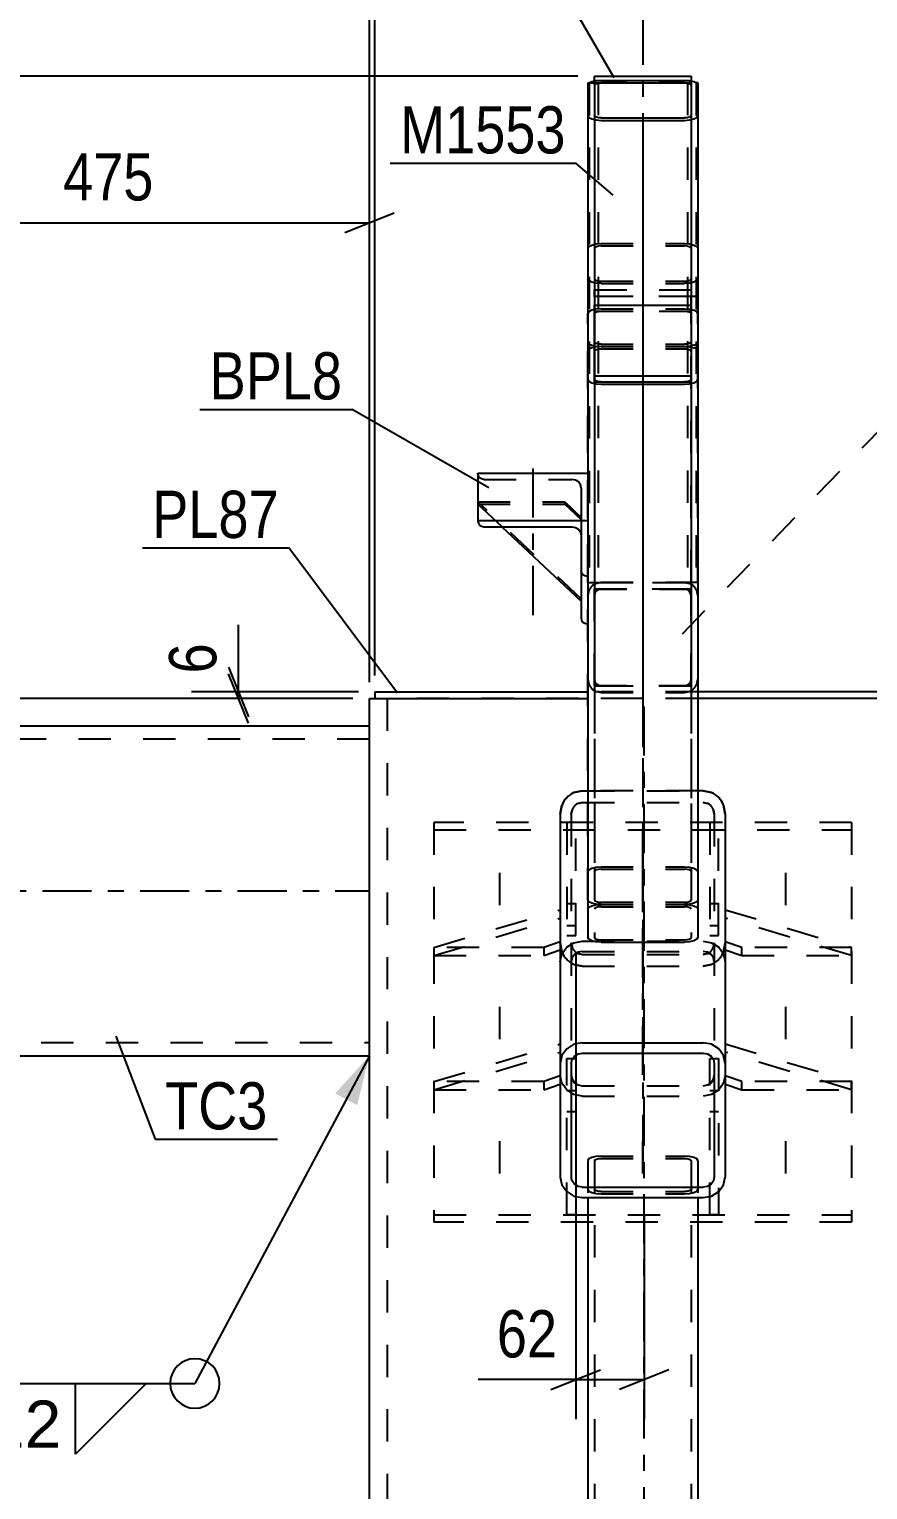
# Model space of a CAD drawing. Header units: millimetres. Extents: x 0 to 841, y 0 to 594.
# Drawn here: x 55.4 to 106.3, y 458.6 to 547.2 of the extents above; entities that cross this region are included whole.
import ezdxf

# ---------------------------------------------------------------- set-up
doc = ezdxf.new("R2010")
doc.units = ezdxf.units.MM
doc.linetypes.add('DXK_LINE_DOT2', pattern=[3.9198, 1.9599, -1.9599])
doc.linetypes.add('DXK_LINE_DOT3', pattern=[5.9187, 2.979, -0.9799, 0.9799, -0.9799])
doc.styles.add('Arial', font='arial.ttf', dxfattribs={"height": 0.2})
doc.styles.add('Arial Narrow', font='ARIALN.TTF', dxfattribs={"height": 0.2})

# ---------------------------------------------------------------- blocks, each defined once
blk = doc.blocks.new('Part-695494452-3413 - 3410')
at = {"color": 7, "linetype": 'DXK_LINE_DOT2'}
for p, q in [((96.706, 475.241), (96.706, 484.726)), ((96.706, 484.726), (97.239, 484.726)), ((97.239, 484.726), (97.239, 475.241)), ((96.706, 482.788), (97.239, 482.788)), ((96.706, 481.506), (97.239, 481.506)), ((97.239, 475.241), (96.706, 475.241))]:
    blk.add_line(p, q, dxfattribs=at)
blk = doc.blocks.new('Part-695494452-3481 - 3410')
at = {"color": 7, "linetype": 'DXK_LINE_DOT2'}
for p, q in [((79.972, 483.323), (87.639, 485.603)), ((87.639, 485.603), (87.639, 483.164)), ((79.972, 482.822), (87.639, 485.102)), ((86.639, 483.323), (79.972, 483.323)), ((79.972, 483.323), (79.972, 482.822)), ((87.639, 483.665), (86.639, 483.323)), ((86.639, 483.323), (86.639, 482.822)), ((86.639, 482.822), (87.639, 483.164)), ((79.972, 482.822), (86.639, 482.822))]:
    blk.add_line(p, q, dxfattribs=at)
blk = doc.blocks.new('Part-695494452-3419 - 3410')
at = {"color": 7, "linetype": 'DXK_LINE_DOT2'}
for p, q in [((79.972, 491.466), (87.639, 493.747)), ((87.639, 493.747), (87.639, 491.307)), ((79.972, 490.965), (87.639, 493.245)), ((87.639, 491.808), (86.639, 491.466)), ((86.639, 491.466), (79.972, 491.466)), ((79.972, 491.466), (79.972, 490.965)), ((79.972, 490.965), (86.639, 490.965)), ((86.639, 491.466), (86.639, 490.965)), ((86.639, 490.965), (87.639, 491.307))]:
    blk.add_line(p, q, dxfattribs=at)
blk = doc.blocks.new('Part-695494452-3420 - 3410')
at = {"color": 7, "linetype": 'DXK_LINE_DOT2'}
for p, q in [((97.639, 485.603), (97.639, 483.164)), ((97.639, 485.603), (105.306, 483.323)), ((105.306, 482.822), (97.639, 485.102)), ((98.639, 483.323), (97.639, 483.665)), ((97.639, 483.164), (98.639, 482.822)), ((98.639, 482.822), (98.639, 483.323)), ((105.306, 483.323), (98.639, 483.323)), ((105.306, 482.822), (105.306, 483.323)), ((98.639, 482.822), (105.306, 482.822))]:
    blk.add_line(p, q, dxfattribs=at)
blk = doc.blocks.new('Part-695494452-3421 - 3410')
at = {"color": 7, "linetype": 'DXK_LINE_DOT2'}
for p, q in [((97.639, 493.747), (97.639, 491.307)), ((97.639, 493.747), (105.306, 491.466)), ((105.306, 490.965), (97.639, 493.245)), ((98.639, 491.466), (97.639, 491.808)), ((97.639, 491.307), (98.639, 490.965)), ((98.639, 490.965), (98.639, 491.466)), ((105.306, 491.466), (98.639, 491.466)), ((98.639, 490.965), (105.306, 490.965)), ((105.306, 490.965), (105.306, 491.466))]:
    blk.add_line(p, q, dxfattribs=at)
blk = doc.blocks.new('Part-695494452-3422 - 3410')
at = {"color": 7, "linetype": 'DXK_LINE_DOT2'}
for p, q in [((88.039, 499.047), (88.039, 492.184)), ((88.572, 499.047), (88.039, 499.047)), ((88.572, 492.184), (88.572, 499.047)), ((88.039, 494.123), (88.572, 494.123)), ((88.039, 492.782), (88.572, 492.782)), ((88.039, 492.184), (88.572, 492.184))]:
    blk.add_line(p, q, dxfattribs=at)
blk = doc.blocks.new('Part-695494452-3423 - 3410')
at = {"color": 7, "linetype": 'DXK_LINE_DOT2'}
for p, q in [((96.706, 499.047), (96.706, 492.184)), ((97.239, 499.047), (96.706, 499.047)), ((97.239, 492.184), (97.239, 499.047)), ((96.706, 494.123), (97.239, 494.123)), ((96.706, 492.782), (97.239, 492.782)), ((96.706, 492.184), (97.239, 492.184))]:
    blk.add_line(p, q, dxfattribs=at)
blk = doc.blocks.new('Part-695494452-3424 - 3410')
at = {"color": 7, "linetype": 'DXK_LINE_DOT2'}
for p, q in [((88.039, 475.241), (88.039, 484.726)), ((88.039, 484.726), (88.572, 484.726)), ((88.572, 484.726), (88.572, 475.241)), ((88.039, 482.788), (88.572, 482.788)), ((88.039, 481.506), (88.572, 481.506)), ((88.572, 475.241), (88.039, 475.241))]:
    blk.add_line(p, q, dxfattribs=at)
blk = doc.blocks.new('Bolt-695494452-3427 - 3410')
at = {"color": 1, "linetype": 'DXK_LINE_DOT2'}
for p, q in [((83.972, 494.034), (83.972, 496.428)), ((92.639, 494.034), (92.639, 496.428)), ((101.306, 494.034), (101.306, 496.428)), ((83.972, 485.89), (83.972, 488.284)), ((101.306, 485.89), (101.306, 488.284)), ((83.972, 477.746), (83.972, 480.14)), ((92.639, 477.746), (92.639, 480.14)), ((101.306, 477.746), (101.306, 480.14))]:
    blk.add_line(p, q, dxfattribs=at)
blk = doc.blocks.new('Part-695494452-3499 - 3410')
at = {"color": 7, "linetype": 'DXK_LINE_DOT2'}
for p, q in [((105.306, 499.047), (79.972, 499.047)), ((79.972, 499.047), (79.972, 474.785)), ((105.306, 499.047), (105.306, 474.785)), ((79.972, 498.591), (105.306, 498.591)), ((79.972, 475.241), (105.306, 475.241)), ((105.306, 474.785), (79.972, 474.785))]:
    blk.add_line(p, q, dxfattribs=at)
blk = doc.blocks.new('Part-695494452-3501 - 3410')
at = {"color": 7, "linetype": 'DXK_LINE_DOT2'}
for p, q in [((88.972, 500.963), (88.462, 500.855)), ((88.972, 500.963), (96.306, 500.963)), ((96.816, 500.855), (96.306, 500.963)), ((87.74, 500.087), (87.639, 499.544)), ((88.306, 499.544), (88.356, 499.815)), ((88.717, 500.199), (88.972, 500.253)), ((88.972, 500.253), (96.306, 500.253)), ((96.306, 500.253), (96.561, 500.199)), ((96.921, 499.815), (96.972, 499.544)), ((97.639, 499.544), (97.537, 500.087)), ((87.639, 499.544), (87.639, 483.698)), ((88.306, 499.544), (88.306, 483.698)), ((96.972, 499.544), (96.972, 483.698)), ((97.639, 499.544), (97.639, 483.698)), ((88.462, 491.747), (88.972, 491.842)), ((88.972, 491.842), (96.306, 491.842)), ((96.306, 491.842), (96.816, 491.747)), ((87.639, 491.74), (87.74, 491.197)), ((87.639, 490.59), (87.74, 491.069)), ((87.74, 491.069), (88.029, 491.475)), ((88.029, 491.475), (88.462, 491.747)), ((88.356, 491.469), (88.306, 491.74)), ((88.501, 491.033), (88.356, 490.829)), ((88.717, 491.168), (88.501, 491.033)), ((88.972, 491.216), (88.717, 491.168)), ((88.972, 491.031), (88.717, 491.085)), ((88.972, 491.216), (96.306, 491.216)), ((88.972, 491.031), (96.306, 491.031)), ((96.561, 491.168), (96.306, 491.216)), ((96.561, 491.085), (96.306, 491.031)), ((96.777, 491.033), (96.561, 491.168)), ((96.921, 490.829), (96.777, 491.033)), ((96.816, 491.747), (97.248, 491.475)), ((96.972, 491.74), (96.921, 491.469)), ((97.248, 491.475), (97.537, 491.069)), ((97.537, 491.197), (97.639, 491.74)), ((97.537, 491.069), (97.639, 490.59)), ((88.356, 490.829), (88.306, 490.59)), ((88.462, 490.429), (88.972, 490.321)), ((88.972, 490.321), (96.306, 490.321)), ((96.306, 490.321), (96.816, 490.429)), ((96.972, 490.59), (96.921, 490.829)), ((87.74, 483.219), (87.639, 483.698)), ((88.029, 482.813), (87.74, 483.219)), ((88.306, 483.698), (88.356, 483.459)), ((88.356, 483.459), (88.501, 483.255)), ((88.501, 483.255), (88.717, 483.12)), ((88.717, 483.12), (88.972, 483.072)), ((88.972, 483.072), (96.306, 483.072)), ((96.306, 483.072), (96.561, 483.12)), ((96.561, 483.12), (96.777, 483.255)), ((96.777, 483.255), (96.921, 483.459)), ((96.921, 483.459), (96.972, 483.698)), ((97.537, 483.219), (97.248, 482.813)), ((97.639, 483.698), (97.537, 483.219)), ((88.462, 482.541), (88.029, 482.813)), ((88.972, 482.446), (88.462, 482.541)), ((88.972, 482.446), (96.306, 482.446)), ((96.816, 482.541), (96.306, 482.446)), ((97.248, 482.813), (96.816, 482.541))]:
    blk.add_line(p, q, dxfattribs=at)
at = {"color": 7, "linetype": 'DXK_LINE_DOT3'}
blk.add_line((92.639, 483.724), (92.639, 499.062), dxfattribs=at)
at = {"color": 7, "linetype": 'DXK_LINE_DOT2'}
for centre, radius, start, end in [((89.03, 499.598), 1.379, 114.31992, 159.24165), ((96.248, 499.598), 1.379, 20.75835, 65.68008), ((89.001, 499.571), 0.69, 114.31992, 159.24165), ((96.277, 499.571), 0.69, 20.75835, 65.68008), ((89.03, 491.686), 1.379, 200.75835, 245.68008), ((89.001, 491.713), 0.69, 200.75835, 245.68008), ((96.277, 491.713), 0.69, 294.31992, 339.24165), ((96.248, 491.686), 1.379, 294.31992, 339.24165)]:
    blk.add_arc(centre, radius, start, end, dxfattribs=at)
blk = doc.blocks.new('Part-695494452-3452 - 3410')
at = {"color": 2, "linetype": 'Continuous'}
for p, q in [((76.062, 213.081), (76.062, 506.559)), ((76.062, 506.559), (76.396, 506.559)), ((77.123, 506.559), (78.196, 506.559)), ((78.196, 506.559), (89.306, 506.559)), ((108.335, 506.559), (95.972, 506.559))]:
    blk.add_line(p, q, dxfattribs=at)
at = {"color": 7, "linetype": 'DXK_LINE_DOT2'}
for p, q in [((76.062, 506.559), (77.123, 506.559)), ((76.396, 506.559), (77.123, 506.559)), ((77.129, 506.559), (77.129, 213.081)), ((95.972, 506.559), (89.306, 506.559))]:
    blk.add_line(p, q, dxfattribs=at)
at = {"color": 7, "linetype": 'DXK_LINE_DOT3'}
blk.add_line((92.729, 213.081), (92.729, 506.559), dxfattribs=at)
blk = doc.blocks.new('Part-695494452-12356 - 3410')
at = {"color": 2, "linetype": 'Continuous'}
for p, q in [((82.639, 520.233), (89.306, 520.233)), ((82.639, 520.233), (82.639, 517.329)), ((82.639, 517.36), (89.306, 517.36)), ((82.639, 517.329), (82.667, 517.197)), ((82.667, 517.197), (82.746, 517.085)), ((82.746, 517.085), (82.865, 517.01)), ((82.865, 517.01), (83.006, 516.984)), ((83.006, 516.984), (88.339, 516.984)), ((88.339, 516.984), (88.556, 516.944)), ((88.556, 516.944), (88.74, 516.828)), ((88.74, 516.828), (88.862, 516.655)), ((88.862, 516.655), (88.906, 516.452)), ((88.906, 516.452), (88.906, 511.44)), ((88.906, 511.44), (88.933, 511.308)), ((88.933, 511.308), (89.013, 511.196)), ((89.013, 511.196), (89.132, 511.122)), ((89.132, 511.122), (89.272, 511.095)), ((89.272, 511.095), (89.306, 511.095))]:
    blk.add_line(p, q, dxfattribs=at)
at = {"color": 7, "linetype": 'DXK_LINE_DOT2'}
for p, q in [((82.639, 520.202), (82.639, 520.233)), ((82.667, 520.07), (82.639, 520.202)), ((89.306, 520.233), (89.306, 511.095)), ((82.746, 519.958), (82.667, 520.07)), ((82.865, 519.883), (82.746, 519.958)), ((83.006, 519.857), (82.865, 519.883)), ((83.006, 519.857), (88.339, 519.857)), ((88.556, 519.817), (88.339, 519.857)), ((88.74, 519.701), (88.556, 519.817)), ((88.862, 519.528), (88.74, 519.701)), ((88.906, 519.325), (88.862, 519.528)), ((88.906, 519.325), (88.906, 516.452)), ((88.933, 514.181), (88.906, 514.313)), ((89.013, 514.069), (88.933, 514.181)), ((89.132, 513.995), (89.013, 514.069)), ((89.272, 513.968), (89.132, 513.995)), ((89.272, 513.968), (89.306, 513.968))]:
    blk.add_line(p, q, dxfattribs=at)
at = {"color": 7, "linetype": 'DXK_LINE_DOT3'}
blk.add_line((85.972, 520.521), (85.972, 510.807), dxfattribs=at)
blk = doc.blocks.new('Part-695494452-3518 - 3410')
at = {"color": 2, "linetype": 'Continuous'}
for p, q in [((76.396, 506.959), (89.306, 506.959)), ((76.396, 506.959), (76.396, 506.559)), ((109.062, 506.959), (95.972, 506.959)), ((109.062, 506.959), (109.062, 506.559)), ((76.396, 506.559), (77.123, 506.559)), ((109.062, 506.559), (108.335, 506.559))]:
    blk.add_line(p, q, dxfattribs=at)
at = {"color": 7, "linetype": 'DXK_LINE_DOT2'}
for p, q in [((95.972, 506.959), (89.306, 506.959)), ((108.335, 506.559), (77.123, 506.559))]:
    blk.add_line(p, q, dxfattribs=at)
blk = doc.blocks.new('Part-695494452-3548 - 3410')
at = {"color": 2, "linetype": 'Continuous'}
for p, q in [((76.062, 504.893), (44.396, 504.893)), ((44.396, 484.893), (76.062, 484.893))]:
    blk.add_line(p, q, dxfattribs=at)
at = {"color": 7, "linetype": 'DXK_LINE_DOT2'}
for p, q in [((44.396, 504.893), (44.396, 484.893)), ((76.062, 484.893), (76.062, 504.893)), ((76.062, 504.093), (44.396, 504.093)), ((44.396, 485.693), (76.062, 485.693))]:
    blk.add_line(p, q, dxfattribs=at)
at = {"color": 7, "linetype": 'DXK_LINE_DOT3'}
blk.add_line((44.396, 494.893), (76.062, 494.893), dxfattribs=at)
blk = doc.blocks.new('Part-695494452-12359 - 3410')
at = {"color": 7, "linetype": 'DXK_LINE_DOT2'}
for p, q in [((89.706, 507.335), (89.706, 513.202)), ((95.572, 513.202), (89.706, 513.202)), ((95.572, 507.335), (95.572, 513.202)), ((95.572, 507.335), (89.706, 507.335))]:
    blk.add_line(p, q, dxfattribs=at)
blk = doc.blocks.new('Part-695494452-3584 - 3410')
at = {"color": 2, "linetype": 'Continuous'}
for p, q in [((88.462, 500.855), (88.972, 500.963)), ((88.972, 500.963), (89.306, 500.963)), ((96.306, 500.963), (95.972, 500.963)), ((96.306, 500.963), (96.816, 500.855)), ((87.639, 499.544), (87.74, 500.087)), ((97.537, 500.087), (97.639, 499.544)), ((87.639, 499.544), (87.639, 477.534)), ((97.639, 499.544), (97.639, 477.534)), ((88.462, 485.583), (88.029, 485.311)), ((88.972, 485.678), (88.462, 485.583)), ((88.972, 485.678), (96.306, 485.678)), ((96.816, 485.583), (96.306, 485.678)), ((97.248, 485.311), (96.816, 485.583)), ((87.74, 484.905), (87.639, 484.425)), ((88.029, 485.311), (87.74, 484.905)), ((88.356, 484.665), (88.501, 484.868)), ((88.501, 484.868), (88.717, 485.004)), ((88.717, 485.004), (88.972, 485.052)), ((88.972, 485.052), (96.306, 485.052)), ((96.306, 485.052), (96.561, 485.004)), ((96.561, 485.004), (96.777, 484.868)), ((96.777, 484.868), (96.921, 484.665)), ((97.537, 484.905), (97.248, 485.311)), ((97.639, 484.425), (97.537, 484.905)), ((88.306, 484.425), (88.356, 484.665)), ((88.306, 484.425), (88.306, 477.534)), ((96.921, 484.665), (96.972, 484.425)), ((96.972, 484.425), (96.972, 477.534)), ((87.639, 477.534), (87.74, 477.055)), ((87.74, 477.055), (88.029, 476.648)), ((88.356, 477.294), (88.306, 477.534)), ((88.501, 477.091), (88.356, 477.294)), ((88.717, 476.955), (88.501, 477.091)), ((88.972, 476.908), (88.717, 476.955)), ((88.972, 476.908), (96.306, 476.908)), ((96.561, 476.955), (96.306, 476.908)), ((96.777, 477.091), (96.561, 476.955)), ((96.921, 477.294), (96.777, 477.091)), ((96.972, 477.534), (96.921, 477.294)), ((97.248, 476.648), (97.537, 477.055)), ((97.537, 477.055), (97.639, 477.534)), ((88.029, 476.648), (88.462, 476.377)), ((88.462, 476.377), (88.972, 476.281)), ((88.972, 476.281), (96.306, 476.281)), ((96.306, 476.281), (96.816, 476.377)), ((96.816, 476.377), (97.248, 476.648))]:
    blk.add_line(p, q, dxfattribs=at)
at = {"color": 7, "linetype": 'DXK_LINE_DOT2'}
for p, q in [((95.972, 500.963), (89.306, 500.963)), ((88.356, 499.815), (88.306, 499.544)), ((88.972, 500.253), (88.717, 500.199)), ((88.972, 500.253), (96.306, 500.253)), ((96.561, 500.199), (96.306, 500.253)), ((96.972, 499.544), (96.921, 499.815)), ((88.306, 499.544), (88.306, 484.425)), ((96.972, 499.544), (96.972, 484.425)), ((87.74, 491.197), (87.639, 491.74)), ((88.306, 491.74), (88.356, 491.468)), ((88.717, 491.085), (88.972, 491.031)), ((88.972, 491.031), (96.306, 491.031)), ((96.306, 491.031), (96.561, 491.085)), ((96.921, 491.468), (96.972, 491.74)), ((97.639, 491.74), (97.537, 491.197)), ((88.972, 490.321), (88.462, 490.429)), ((88.972, 490.321), (96.306, 490.321)), ((96.816, 490.429), (96.306, 490.321))]:
    blk.add_line(p, q, dxfattribs=at)
at = {"color": 7, "linetype": 'DXK_LINE_DOT3'}
blk.add_line((92.639, 499.062), (92.639, 477.56), dxfattribs=at)
at = {"color": 2, "linetype": 'Continuous'}
for centre, start, end in [((89.03, 499.598), 114.31993, 159.24166), ((96.248, 499.598), 20.75834, 65.68007)]:
    blk.add_arc(centre, 1.379, start, end, dxfattribs=at)
at = {"color": 7, "linetype": 'DXK_LINE_DOT2'}
for centre, radius, start, end in [((89.001, 499.571), 0.69, 114.31993, 159.24166), ((96.277, 499.571), 0.69, 20.75834, 65.68007), ((89.03, 491.686), 1.379, 200.75834, 245.68007), ((89.001, 491.713), 0.69, 200.75834, 245.68007), ((96.277, 491.713), 0.69, 294.31993, 339.24166), ((96.248, 491.686), 1.379, 294.31993, 339.24166)]:
    blk.add_arc(centre, radius, start, end, dxfattribs=at)
blk = doc.blocks.new('Part-695494452-3589 - 3410')
at = {"color": 7, "linetype": 'DXK_LINE_DOT2'}
for p, q in [((89.366, 478.63), (89.306, 478.525)), ((89.306, 478.525), (89.306, 476.281)), ((89.54, 478.719), (89.366, 478.63)), ((89.799, 478.779), (89.54, 478.719)), ((89.706, 478.525), (89.736, 478.577)), ((89.706, 478.525), (89.706, 333.956)), ((89.736, 478.577), (89.823, 478.622)), ((90.106, 478.8), (89.799, 478.779)), ((89.823, 478.622), (89.952, 478.652)), ((89.952, 478.652), (90.106, 478.662)), ((90.106, 478.8), (95.172, 478.8)), ((90.106, 478.662), (95.172, 478.662)), ((95.478, 478.779), (95.172, 478.8)), ((95.172, 478.662), (95.325, 478.652)), ((95.325, 478.652), (95.455, 478.622)), ((95.455, 478.622), (95.542, 478.577)), ((95.738, 478.719), (95.478, 478.779)), ((95.542, 478.577), (95.572, 478.525)), ((95.572, 478.525), (95.572, 333.956)), ((95.911, 478.63), (95.738, 478.719)), ((95.972, 478.525), (95.911, 478.63)), ((95.972, 478.525), (95.972, 476.281)), ((89.306, 476.784), (89.366, 476.679)), ((89.736, 476.732), (89.706, 476.784)), ((89.823, 476.687), (89.736, 476.732)), ((95.542, 476.732), (95.455, 476.687)), ((95.572, 476.784), (95.542, 476.732)), ((95.911, 476.679), (95.972, 476.784)), ((89.366, 476.679), (89.54, 476.59)), ((89.54, 476.59), (89.799, 476.53)), ((89.799, 476.53), (90.106, 476.509)), ((89.952, 476.657), (89.823, 476.687)), ((90.106, 476.647), (89.952, 476.657)), ((90.106, 476.647), (95.172, 476.647)), ((90.106, 476.509), (95.172, 476.509)), ((95.325, 476.657), (95.172, 476.647)), ((95.172, 476.509), (95.478, 476.53)), ((95.455, 476.687), (95.325, 476.657)), ((95.478, 476.53), (95.738, 476.59)), ((95.738, 476.59), (95.911, 476.679))]:
    blk.add_line(p, q, dxfattribs=at)
at = {"color": 2, "linetype": 'Continuous'}
for p, q in [((89.306, 476.281), (89.306, 333.956)), ((95.972, 476.281), (95.972, 333.956))]:
    blk.add_line(p, q, dxfattribs=at)
blk = doc.blocks.new('Part-695494452-12344 - 3410')
at = {"color": 7, "linetype": 'DXK_LINE_DOT2'}
for p, q in [((89.306, 533.867), (89.366, 533.978)), ((89.306, 533.867), (89.306, 513.602)), ((89.366, 533.978), (89.54, 534.073)), ((89.54, 534.073), (89.799, 534.136)), ((89.736, 533.923), (89.706, 533.867)), ((89.706, 533.867), (89.706, 513.602)), ((89.823, 533.97), (89.736, 533.923)), ((89.799, 534.136), (90.106, 534.158)), ((89.952, 534.001), (89.823, 533.97)), ((90.106, 534.013), (89.952, 534.001)), ((90.106, 534.158), (95.172, 534.158)), ((90.106, 534.013), (95.172, 534.013)), ((95.172, 534.158), (95.478, 534.136)), ((95.325, 534.001), (95.172, 534.013)), ((95.455, 533.97), (95.325, 534.001)), ((95.542, 533.923), (95.455, 533.97)), ((95.478, 534.136), (95.738, 534.073)), ((95.572, 533.867), (95.542, 533.923)), ((95.572, 533.867), (95.572, 513.602)), ((95.738, 534.073), (95.911, 533.978)), ((95.911, 533.978), (95.972, 533.867)), ((95.972, 533.867), (95.972, 513.602)), ((89.366, 531.911), (89.306, 532.023)), ((89.54, 531.817), (89.366, 531.911)), ((89.799, 531.754), (89.54, 531.817)), ((89.706, 532.023), (89.736, 531.967)), ((89.736, 531.967), (89.823, 531.92)), ((90.106, 531.732), (89.799, 531.754)), ((89.823, 531.92), (89.952, 531.888)), ((89.952, 531.888), (90.106, 531.877)), ((90.106, 531.877), (95.172, 531.877)), ((90.106, 531.732), (95.172, 531.732)), ((95.172, 531.877), (95.325, 531.888)), ((95.478, 531.754), (95.172, 531.732)), ((95.325, 531.888), (95.455, 531.92)), ((95.455, 531.92), (95.542, 531.967)), ((95.738, 531.817), (95.478, 531.754)), ((95.542, 531.967), (95.572, 532.023)), ((95.911, 531.911), (95.738, 531.817)), ((95.972, 532.023), (95.911, 531.911)), ((89.306, 513.602), (95.972, 513.602))]:
    blk.add_line(p, q, dxfattribs=at)
blk = doc.blocks.new('Part-695494452-12346 - 3410')
at = {"color": 2, "linetype": 'Continuous'}
for p, q in [((89.799, 544.04), (89.54, 543.977)), ((90.106, 544.062), (89.799, 544.04)), ((90.106, 544.062), (95.172, 544.062)), ((95.478, 544.04), (95.172, 544.062)), ((95.738, 543.977), (95.478, 544.04)), ((89.366, 543.882), (89.306, 543.771)), ((89.306, 543.771), (89.306, 529.92)), ((89.54, 543.977), (89.366, 543.882)), ((89.706, 543.771), (89.736, 543.827)), ((89.706, 543.771), (89.706, 541.927)), ((89.736, 543.827), (89.823, 543.874)), ((89.823, 543.874), (89.952, 543.905)), ((89.952, 543.905), (90.106, 543.917)), ((90.106, 543.917), (95.172, 543.917)), ((95.172, 543.917), (95.325, 543.905)), ((95.325, 543.905), (95.455, 543.874)), ((95.455, 543.874), (95.542, 543.827)), ((95.542, 543.827), (95.572, 543.771)), ((95.572, 543.771), (95.572, 541.927)), ((95.911, 543.882), (95.738, 543.977)), ((95.972, 543.771), (95.911, 543.882)), ((95.972, 543.771), (95.972, 529.92)), ((89.306, 541.927), (89.366, 541.815)), ((89.366, 541.815), (89.54, 541.721)), ((89.54, 541.721), (89.799, 541.658)), ((89.736, 541.871), (89.706, 541.927)), ((89.823, 541.824), (89.736, 541.871)), ((89.799, 541.658), (90.106, 541.636)), ((89.952, 541.792), (89.823, 541.824)), ((90.106, 541.781), (89.952, 541.792)), ((90.106, 541.781), (95.172, 541.781)), ((90.106, 541.636), (95.172, 541.636)), ((95.325, 541.792), (95.172, 541.781)), ((95.172, 541.636), (95.478, 541.658)), ((95.455, 541.824), (95.325, 541.792)), ((95.542, 541.871), (95.455, 541.824)), ((95.478, 541.658), (95.738, 541.721)), ((95.572, 541.927), (95.542, 541.871)), ((95.738, 541.721), (95.911, 541.815)), ((95.911, 541.815), (95.972, 541.927))]:
    blk.add_line(p, q, dxfattribs=at)
at = {"color": 7, "linetype": 'DXK_LINE_DOT2'}
for p, q in [((89.706, 541.927), (89.706, 513.602)), ((95.572, 541.927), (95.572, 513.602)), ((95.972, 541.927), (95.972, 513.602)), ((89.306, 513.602), (89.306, 529.92)), ((95.972, 513.602), (89.306, 513.602))]:
    blk.add_line(p, q, dxfattribs=at)
blk = doc.blocks.new('Part-695494452-12348 - 3410')
at = {"color": 2, "linetype": 'Continuous'}
for p, q in [((89.366, 527.744), (89.306, 527.64)), ((89.306, 527.64), (89.306, 492.059)), ((89.54, 527.833), (89.366, 527.744)), ((89.706, 527.871), (89.54, 527.833)), ((95.572, 527.871), (95.738, 527.833)), ((95.911, 527.744), (95.738, 527.833)), ((95.972, 527.64), (95.911, 527.744)), ((95.972, 527.64), (95.972, 492.059)), ((89.306, 525.908), (89.366, 525.803)), ((89.366, 525.803), (89.54, 525.715)), ((89.54, 525.715), (89.799, 525.655)), ((89.799, 525.655), (90.106, 525.635)), ((90.106, 525.635), (95.172, 525.635)), ((95.172, 525.635), (95.478, 525.655)), ((95.478, 525.655), (95.738, 525.715)), ((95.738, 525.715), (95.911, 525.803)), ((95.911, 525.803), (95.972, 525.908)), ((89.366, 491.955), (89.306, 492.059)), ((89.54, 491.866), (89.366, 491.955)), ((89.799, 491.807), (89.54, 491.866)), ((90.106, 491.786), (89.799, 491.807)), ((90.106, 491.786), (95.172, 491.786)), ((95.478, 491.807), (95.172, 491.786)), ((95.738, 491.866), (95.478, 491.807)), ((95.911, 491.955), (95.738, 491.866)), ((95.972, 492.059), (95.911, 491.955))]:
    blk.add_line(p, q, dxfattribs=at)
at = {"color": 7, "linetype": 'DXK_LINE_DOT2'}
for p, q in [((89.799, 527.892), (89.706, 527.871)), ((89.706, 527.64), (89.736, 527.692)), ((89.706, 527.64), (89.706, 492.059)), ((89.736, 527.692), (89.823, 527.736)), ((90.106, 527.913), (89.799, 527.892)), ((89.823, 527.736), (89.952, 527.766)), ((89.952, 527.766), (90.106, 527.776)), ((90.106, 527.913), (95.172, 527.913)), ((90.106, 527.776), (95.172, 527.776)), ((95.172, 527.913), (95.478, 527.892)), ((95.172, 527.776), (95.325, 527.766)), ((95.325, 527.766), (95.455, 527.736)), ((95.455, 527.736), (95.542, 527.692)), ((95.478, 527.892), (95.572, 527.871)), ((95.542, 527.692), (95.572, 527.64)), ((95.572, 527.64), (95.572, 492.059)), ((89.736, 525.856), (89.706, 525.908)), ((89.823, 525.811), (89.736, 525.856)), ((89.952, 525.782), (89.823, 525.811)), ((90.106, 525.771), (89.952, 525.782)), ((90.106, 525.771), (95.172, 525.771)), ((95.325, 525.782), (95.172, 525.771)), ((95.455, 525.811), (95.325, 525.782)), ((95.542, 525.856), (95.455, 525.811)), ((95.572, 525.908), (95.542, 525.856)), ((89.306, 493.791), (89.366, 493.896)), ((89.366, 493.896), (89.54, 493.985)), ((89.54, 493.985), (89.799, 494.044)), ((89.736, 493.843), (89.706, 493.791)), ((89.823, 493.888), (89.736, 493.843)), ((89.799, 494.044), (90.106, 494.065)), ((89.952, 493.917), (89.823, 493.888)), ((90.106, 493.928), (89.952, 493.917)), ((90.106, 494.065), (95.172, 494.065)), ((90.106, 493.928), (95.172, 493.928)), ((95.172, 494.065), (95.478, 494.044)), ((95.325, 493.917), (95.172, 493.928)), ((95.455, 493.888), (95.325, 493.917)), ((95.455, 493.888), (95.478, 493.876)), ((95.478, 494.044), (95.738, 493.985)), ((95.478, 493.876), (95.542, 493.843)), ((95.572, 493.791), (95.542, 493.843)), ((95.738, 493.985), (95.911, 493.896)), ((95.911, 493.896), (95.972, 493.791)), ((89.706, 492.059), (89.736, 492.007)), ((89.736, 492.007), (89.823, 491.963)), ((89.823, 491.963), (89.952, 491.933)), ((89.952, 491.933), (90.106, 491.923)), ((90.106, 491.923), (95.172, 491.923)), ((95.172, 491.923), (95.325, 491.933)), ((95.325, 491.933), (95.455, 491.963)), ((95.455, 491.963), (95.542, 492.007)), ((95.542, 492.007), (95.572, 492.059))]:
    blk.add_line(p, q, dxfattribs=at)
blk = doc.blocks.new('Part-695494452-12350 - 3410')
at = {"color": 7, "linetype": 'DXK_LINE_DOT3'}
blk.add_line((92.639, 538.452), (92.639, 485.808), dxfattribs=at)
at = {"color": 2, "linetype": 'Continuous'}
for p, q in [((89.366, 530.024), (89.306, 529.92)), ((89.306, 529.92), (89.306, 527.64)), ((89.54, 530.113), (89.366, 530.024)), ((89.706, 530.151), (89.54, 530.113)), ((95.572, 530.151), (95.738, 530.113)), ((95.911, 530.024), (95.738, 530.113)), ((95.972, 529.92), (95.911, 530.024)), ((95.972, 529.92), (95.972, 527.64)), ((89.306, 528.188), (89.366, 528.083)), ((95.911, 528.083), (95.972, 528.188)), ((89.366, 528.083), (89.54, 527.995)), ((89.54, 527.995), (89.706, 527.957)), ((95.738, 527.995), (95.572, 527.957)), ((95.738, 527.995), (95.911, 528.083))]:
    blk.add_line(p, q, dxfattribs=at)
at = {"color": 7, "linetype": 'DXK_LINE_DOT2'}
for p, q in [((89.799, 530.172), (89.706, 530.151)), ((89.706, 529.92), (89.736, 529.972)), ((89.706, 529.92), (89.706, 494.339)), ((89.736, 529.972), (89.823, 530.017)), ((90.106, 530.193), (89.799, 530.172)), ((89.823, 530.017), (89.952, 530.046)), ((89.952, 530.046), (90.106, 530.057)), ((90.106, 530.193), (95.172, 530.193)), ((90.106, 530.057), (95.172, 530.057)), ((95.172, 530.193), (95.478, 530.172)), ((95.172, 530.057), (95.325, 530.046)), ((95.325, 530.046), (95.455, 530.017)), ((95.455, 530.017), (95.542, 529.972)), ((95.478, 530.172), (95.572, 530.151)), ((95.542, 529.972), (95.572, 529.92)), ((95.572, 529.92), (95.572, 494.339)), ((89.736, 528.136), (89.706, 528.188)), ((89.823, 528.091), (89.736, 528.136)), ((89.952, 528.062), (89.823, 528.091)), ((95.455, 528.091), (95.325, 528.062)), ((95.542, 528.136), (95.455, 528.091)), ((95.572, 528.188), (95.542, 528.136)), ((89.306, 494.339), (89.306, 527.64)), ((89.706, 527.957), (89.799, 527.935)), ((89.799, 527.935), (90.106, 527.915)), ((90.106, 528.051), (89.952, 528.062)), ((90.106, 528.051), (95.172, 528.051)), ((90.106, 527.915), (95.172, 527.915)), ((95.325, 528.062), (95.172, 528.051)), ((95.172, 527.915), (95.478, 527.935)), ((95.572, 527.957), (95.478, 527.935)), ((95.972, 527.64), (95.972, 494.339)), ((89.366, 496.176), (89.54, 496.265)), ((89.54, 496.265), (89.799, 496.324)), ((89.799, 496.324), (90.106, 496.345)), ((89.952, 496.198), (89.823, 496.168)), ((90.106, 496.208), (89.952, 496.198)), ((90.106, 496.345), (95.172, 496.345)), ((90.106, 496.208), (95.172, 496.208)), ((95.172, 496.345), (95.478, 496.324)), ((95.325, 496.198), (95.172, 496.208)), ((95.455, 496.168), (95.325, 496.198)), ((95.478, 496.324), (95.738, 496.265)), ((95.738, 496.265), (95.911, 496.176)), ((89.306, 496.071), (89.366, 496.176)), ((89.736, 496.124), (89.706, 496.071)), ((89.823, 496.168), (89.736, 496.124)), ((95.542, 496.124), (95.455, 496.168)), ((95.572, 496.071), (95.542, 496.124)), ((95.911, 496.176), (95.972, 496.071)), ((89.366, 494.235), (89.306, 494.339)), ((89.54, 494.146), (89.366, 494.235)), ((89.799, 494.087), (89.54, 494.146)), ((89.706, 494.339), (89.736, 494.287)), ((89.736, 494.287), (89.823, 494.243)), ((90.106, 494.066), (89.799, 494.087)), ((89.823, 494.243), (89.952, 494.213)), ((89.952, 494.213), (90.106, 494.203)), ((90.106, 494.203), (95.172, 494.203)), ((90.106, 494.066), (95.172, 494.066)), ((95.172, 494.203), (95.325, 494.213)), ((95.478, 494.087), (95.172, 494.066)), ((95.325, 494.213), (95.455, 494.243)), ((95.455, 494.243), (95.542, 494.287)), ((95.738, 494.146), (95.478, 494.087)), ((95.542, 494.287), (95.572, 494.339)), ((95.911, 494.235), (95.738, 494.146)), ((95.972, 494.339), (95.911, 494.235))]:
    blk.add_line(p, q, dxfattribs=at)
blk = doc.blocks.new('Part-695494452-12351 - 3410')
at = {"color": 7, "linetype": 'DXK_LINE_DOT3'}
blk.add_line((92.639, 540.945), (92.639, 503.602), dxfattribs=at)
at = {"color": 7, "linetype": 'DXK_LINE_DOT2'}
for p, q in [((95.972, 530.945), (89.306, 530.945)), ((89.306, 530.945), (89.306, 513.602)), ((89.706, 530.945), (89.706, 513.602)), ((95.572, 513.602), (95.572, 530.945)), ((95.972, 513.602), (95.972, 530.945)), ((89.306, 513.602), (95.972, 513.602))]:
    blk.add_line(p, q, dxfattribs=at)
blk = doc.blocks.new('Part-695494452-12352 - 3410')
at = {"color": 7, "linetype": 'DXK_LINE_DOT3'}
blk.add_line((92.639, 553.91), (92.639, 503.602), dxfattribs=at)
at = {"color": 2, "linetype": 'Continuous'}
for p, q in [((89.306, 543.91), (89.366, 543.91)), ((89.306, 543.91), (89.306, 543.771)), ((89.366, 543.91), (89.397, 543.91)), ((89.397, 543.91), (89.416, 543.91)), ((89.397, 543.91), (89.397, 543.899)), ((95.881, 543.91), (95.862, 543.91)), ((95.881, 543.91), (95.911, 543.91)), ((95.881, 543.91), (95.881, 543.899)), ((95.972, 543.91), (95.911, 543.91)), ((95.972, 543.91), (95.972, 543.771))]:
    blk.add_line(p, q, dxfattribs=at)
at = {"color": 7, "linetype": 'DXK_LINE_DOT2'}
for p, q in [((89.306, 543.771), (89.306, 513.602)), ((89.397, 543.91), (95.881, 543.91)), ((89.397, 543.899), (89.397, 513.602)), ((89.706, 543.91), (89.706, 513.602)), ((89.926, 543.91), (89.926, 513.602)), ((95.352, 543.91), (95.352, 513.602)), ((95.572, 543.91), (95.572, 513.602)), ((95.881, 543.899), (95.881, 513.602)), ((95.911, 543.91), (95.972, 543.91)), ((95.972, 543.771), (95.972, 513.602)), ((89.306, 513.602), (95.972, 513.602))]:
    blk.add_line(p, q, dxfattribs=at)
blk = doc.blocks.new('Part-695494452-12353 - 3410')
at = {"color": 7, "linetype": 'DXK_LINE_DOT2'}
for p, q in [((89.706, 530.945), (89.706, 531.345)), ((89.706, 531.345), (95.572, 531.345)), ((95.572, 530.945), (89.706, 530.945)), ((95.572, 531.345), (95.572, 530.945))]:
    blk.add_line(p, q, dxfattribs=at)
blk = doc.blocks.new('Part-695494452-12354 - 3410')
at = {"color": 2, "linetype": 'Continuous'}
for p, q in [((89.706, 544.017), (89.706, 544.31)), ((89.706, 544.31), (95.572, 544.31)), ((95.572, 544.31), (95.572, 544.017))]:
    blk.add_line(p, q, dxfattribs=at)
at = {"color": 7, "linetype": 'DXK_LINE_DOT2'}
for p, q in [((89.706, 543.91), (89.706, 544.017)), ((95.572, 543.91), (89.706, 543.91)), ((95.572, 543.91), (95.572, 544.017))]:
    blk.add_line(p, q, dxfattribs=at)
blk = doc.blocks.new('Part-695494452-12355 - 3410')
at = {"color": 2, "linetype": 'Continuous'}
for p, q in [((89.706, 525.768), (89.706, 530.43)), ((89.706, 530.43), (95.572, 530.43)), ((95.572, 530.43), (95.572, 525.768)), ((89.706, 526.144), (95.572, 526.144)), ((89.706, 525.768), (95.572, 525.768))]:
    blk.add_line(p, q, dxfattribs=at)
at = {"color": 7, "linetype": 'DXK_LINE_DOT2'}
blk.add_line((89.706, 530.054), (95.572, 530.054), dxfattribs=at)
blk = doc.blocks.new('Part-695494452-12357 - 3410')
at = {"color": 7, "linetype": 'DXK_LINE_DOT2'}
for p, q in [((88.906, 512.601), (82.639, 518.49)), ((82.639, 518.49), (87.906, 518.49)), ((82.639, 518.49), (82.639, 518.353)), ((82.639, 518.353), (84.096, 516.984)), ((82.639, 518.353), (87.906, 518.353)), ((87.906, 518.49), (88.906, 517.55)), ((87.906, 518.49), (87.906, 518.353)), ((87.906, 518.353), (88.906, 517.414)), ((88.906, 517.55), (88.906, 512.464))]:
    blk.add_line(p, q, dxfattribs=at)
at = {"color": 2, "linetype": 'Continuous'}
blk.add_line((84.096, 516.984), (88.906, 512.464), dxfattribs=at)
blk = doc.blocks.new('Part-695494452-12358 - 3410')
at = {"color": 7, "linetype": 'DXK_LINE_DOT2'}
for p, q in [((89.366, 513.108), (89.306, 512.802)), ((89.306, 512.802), (89.366, 513.108)), ((89.823, 513.085), (89.736, 512.955)), ((89.952, 513.571), (89.799, 513.541)), ((89.799, 513.541), (89.952, 513.571)), ((89.952, 513.171), (89.823, 513.085)), ((90.106, 513.602), (89.952, 513.571)), ((89.952, 513.571), (90.106, 513.602)), ((90.106, 513.202), (89.952, 513.171)), ((90.106, 513.602), (95.172, 513.602)), ((95.172, 513.202), (90.106, 513.202)), ((95.478, 513.541), (95.172, 513.602)), ((95.172, 513.602), (95.478, 513.541)), ((95.325, 513.171), (95.172, 513.202)), ((95.455, 513.085), (95.325, 513.171)), ((95.542, 512.955), (95.455, 513.085)), ((95.972, 512.802), (95.911, 513.108)), ((95.911, 513.108), (95.972, 512.802)), ((89.306, 512.802), (89.306, 507.735)), ((89.736, 512.955), (89.706, 512.802)), ((89.706, 512.802), (89.706, 507.735)), ((95.572, 512.802), (95.542, 512.955)), ((95.572, 512.802), (95.572, 507.735)), ((95.972, 512.802), (95.972, 507.735)), ((89.306, 507.735), (89.366, 507.429)), ((89.366, 507.429), (89.306, 507.735)), ((89.706, 507.735), (89.736, 507.582)), ((95.542, 507.582), (95.572, 507.735)), ((95.911, 507.429), (95.972, 507.735)), ((95.972, 507.735), (95.911, 507.429)), ((89.736, 507.582), (89.823, 507.452)), ((89.799, 506.996), (89.952, 506.965)), ((89.983, 506.959), (89.799, 506.996)), ((89.823, 507.452), (89.952, 507.365)), ((89.952, 507.365), (90.106, 507.335)), ((89.952, 506.965), (90.106, 506.935)), ((90.106, 506.935), (89.983, 506.959)), ((90.106, 507.335), (95.172, 507.335)), ((90.106, 506.935), (95.172, 506.935)), ((95.172, 507.335), (95.325, 507.365)), ((95.172, 506.935), (95.478, 506.996)), ((95.478, 506.996), (95.172, 506.935)), ((95.325, 507.365), (95.455, 507.452)), ((95.455, 507.452), (95.542, 507.582))]:
    blk.add_line(p, q, dxfattribs=at)
at = {"color": 7, "linetype": 'DXK_LINE_DOT3'}
blk.add_line((92.639, 510.268), (92.639, 510.268), dxfattribs=at)
at = {"color": 7, "linetype": 'DXK_LINE_DOT2'}
for centre, start, end in [((90.106, 512.802), 112.5, 157.5), ((90.106, 512.802), 112.5, 157.5), ((95.172, 512.802), 22.5, 67.5), ((95.172, 512.802), 22.5, 67.5), ((90.106, 507.735), 202.5, 247.5), ((90.106, 507.735), 202.5, 247.5), ((95.172, 507.735), 292.5, 337.5), ((95.172, 507.735), 292.5, 337.5)]:
    blk.add_arc(centre, 0.8, start, end, dxfattribs=at)
blk = doc.blocks.new('Part-695494452-12360 - 3410')
at = {"color": 7, "linetype": 'DXK_LINE_DOT2'}
for p, q in [((89.706, 513.202), (95.572, 513.202)), ((89.706, 513.202), (89.706, 507.335)), ((95.572, 513.202), (95.572, 507.335)), ((89.706, 507.335), (95.572, 507.335))]:
    blk.add_line(p, q, dxfattribs=at)
blk = doc.blocks.new('StraightDimension-695494452-3728 - 3410')
at = {"color": 7, "linetype": 'Continuous'}
for p, q in [((68.125, 506.959), (68.125, 511.038)), ((68.125, 506.959), (68.125, 511.038)), ((67.525, 508.459), (68.725, 505.459)), ((68.725, 505.059), (67.525, 508.059)), ((75.396, 506.959), (65.275, 506.959)), ((68.125, 506.559), (68.125, 506.959)), ((75.062, 506.559), (65.275, 506.559))]:
    blk.add_line(p, q, dxfattribs=at)
at = {"color": 0}
blk.add_wipeout([(67.375, 510.513), (63.175, 510.513), (63.175, 507.484), (67.375, 507.484)], dxfattribs=at)
at = {"color": 3, "style": 'Arial Narrow'}
blk.add_text('6', height=2.863, rotation=90.00021, dxfattribs=at).set_placement((66.775, 508.084))
blk = doc.blocks.new('StraightDimension-695494452-3653 - 3410')
at = {"color": 7, "linetype": 'Continuous'}
for p, q in [((117.589, 485.893), (117.589, 569.124)), ((109.396, 505.893), (109.396, 560.968)), ((107.896, 557.24), (110.896, 558.44)), ((119.089, 558.44), (116.089, 557.24)), ((109.396, 557.84), (117.589, 557.84))]:
    blk.add_line(p, q, dxfattribs=at)
at = {"color": 0}
blk.add_wipeout([(116.835, 558.59), (116.835, 562.79), (110.15, 562.79), (110.15, 558.59)], dxfattribs=at)
at = {"color": 0, "linetype": 'Continuous'}
blk.add_wipeout([(108.796, 561.568), (104.596, 561.568), (104.596, 558.54), (108.796, 558.54)], dxfattribs=at)
at = {"color": 3, "style": 'Arial Narrow'}
blk.add_text('123', height=2.8633, dxfattribs=at).set_placement((110.75, 559.19))
at = {"color": 3, "linetype": 'Continuous', "style": 'Arial Narrow'}
blk.add_text('0', height=2.863, rotation=90.00021, dxfattribs=at).set_placement((108.196, 559.14))
at = {"color": 0, "linetype": 'Continuous'}
blk.add_wipeout([(116.989, 569.724), (112.789, 569.724), (112.789, 563.04), (116.989, 563.04)], dxfattribs=at)
at = {"color": 3, "linetype": 'Continuous', "style": 'Arial Narrow'}
blk.add_text('123', height=2.8633, rotation=90.00021, dxfattribs=at).set_placement((116.389, 563.64))
blk = doc.blocks.new('StraightDimension-695494452-3866 - 3410')
at = {"color": 7, "linetype": 'Continuous'}
for p, q in [((44.396, 505.893), (44.396, 538.276)), ((76.062, 507.559), (76.062, 538.276)), ((45.896, 536.026), (42.896, 534.826)), ((44.396, 535.426), (76.062, 535.426)), ((74.562, 534.826), (77.562, 536.026))]:
    blk.add_line(p, q, dxfattribs=at)
at = {"color": 0}
blk.add_wipeout([(63.571, 536.176), (63.571, 540.376), (56.887, 540.376), (56.887, 536.176)], dxfattribs=at)
at = {"color": 3, "style": 'Arial Narrow'}
blk.add_text('475', height=2.8633, dxfattribs=at).set_placement((57.487, 536.776))
blk = doc.blocks.new('StraightDimension-695494452-3911 - 3410')
at = {"color": 7, "linetype": 'Continuous'}
for p, q in [((76.062, 507.559), (76.062, 551.512)), ((76.396, 507.959), (76.396, 551.512)), ((76.062, 548.662), (71.984, 548.662)), ((76.062, 548.662), (71.984, 548.662)), ((74.562, 548.062), (77.562, 549.262)), ((77.896, 549.262), (74.896, 548.062)), ((76.062, 548.662), (76.396, 548.662))]:
    blk.add_line(p, q, dxfattribs=at)
at = {"color": 0}
blk.add_wipeout([(75.537, 549.412), (75.537, 553.612), (72.509, 553.612), (72.509, 549.412)], dxfattribs=at)
at = {"color": 3, "style": 'Arial Narrow'}
blk.add_text('5', height=2.863, dxfattribs=at).set_placement((73.109, 550.012))
blk = doc.blocks.new('StraightDimension-695494452-3921 - 3410')
at = {"color": 7, "linetype": 'Continuous'}
for p, q in [((76.396, 507.959), (76.396, 551.512)), ((109.062, 507.959), (109.062, 551.512)), ((77.896, 549.262), (74.896, 548.062)), ((76.396, 548.662), (109.062, 548.662)), ((107.562, 548.062), (110.562, 549.262))]:
    blk.add_line(p, q, dxfattribs=at)
at = {"color": 0}
blk.add_wipeout([(96.071, 549.412), (96.071, 553.612), (89.387, 553.612), (89.387, 549.412)], dxfattribs=at)
at = {"color": 3, "style": 'Arial Narrow'}
blk.add_text('490', height=2.8633, dxfattribs=at).set_placement((89.987, 550.012))
blk = doc.blocks.new('StraightDimension-695494452-8814 - 3410')
at = {"color": 7, "linetype": 'Continuous'}
for p, q in [((88.572, 491.184), (88.572, 462.841)), ((92.729, 475.281), (92.729, 462.841)), ((88.572, 465.241), (82.666, 465.241)), ((88.572, 465.241), (82.666, 465.241)), ((87.072, 464.641), (90.072, 465.841)), ((88.572, 465.241), (92.729, 465.241)), ((94.229, 465.841), (91.229, 464.641))]:
    blk.add_line(p, q, dxfattribs=at)
at = {"color": 0}
blk.add_wipeout([(88.047, 465.991), (88.047, 470.191), (83.191, 470.191), (83.191, 465.991)], dxfattribs=at)
at = {"color": 3, "style": 'Arial Narrow'}
blk.add_text('62', height=2.8633, dxfattribs=at).set_placement((83.791, 466.591))
blk = doc.blocks.new('StraightDimension-695494452-16458 - 3410')
at = {"color": 7, "linetype": 'Continuous'}
blk.add_line((88.706, 544.31), (8.999, 544.31), dxfattribs=at)
blk = doc.blocks.new('StraightDimension-695494452-25604 - 3410')
at = {"color": 7, "linetype": 'Continuous'}
for p, q in [((27.918, 508.059), (29.118, 505.059)), ((75.062, 506.559), (18.078, 506.559)), ((28.518, 499.893), (28.518, 506.559)), ((29.118, 498.393), (27.918, 501.393)), ((36.729, 499.893), (13.578, 499.893))]:
    blk.add_line(p, q, dxfattribs=at)
at = {"color": 0, "linetype": 'Continuous'}
blk.add_wipeout([(27.818, 507.159), (27.818, 511.359), (17.478, 511.359), (17.478, 507.159)], dxfattribs=at)
at = {"color": 0}
blk.add_wipeout([(27.768, 506.568), (23.568, 506.568), (23.568, 499.884), (27.768, 499.884)], dxfattribs=at)
at = {"color": 3, "linetype": 'Continuous', "style": 'Arial Narrow'}
blk.add_text('14537', height=2.8633, dxfattribs=at).set_placement((18.078, 507.759))
at = {"color": 3, "style": 'Arial Narrow'}
blk.add_text('100', height=2.8633, rotation=90.00021, dxfattribs=at).set_placement((27.168, 500.484))
blk = doc.blocks.new('WeldMark-695494452-4212 - 3410')
at = {"linetype": 'Continuous'}
blk.add_hatch(color=30, dxfattribs=at).paths.add_polyline_path([(73.99, 482.597), (76.062, 484.893), (75.315, 481.893)])
at = {"color": 30, "linetype": 'Continuous'}
for p in [(76.062, 484.893), (50.828, 465.008)]:
    blk.add_line(p, (65.475, 465.008), dxfattribs=at)
at = {"color": 3, "linetype": 'Continuous'}
for p, q in [((50.828, 465.008), (46.542, 469.294)), ((50.828, 465.008), (46.542, 460.723)), ((58.232, 465.008), (62.518, 465.008)), ((62.518, 465.008), (58.232, 460.723)), ((58.232, 460.723), (58.232, 465.008))]:
    blk.add_line(p, q, dxfattribs=at)
for start, end in [(90, 270), (270, 90)]:
    blk.add_arc((65.475, 465.008), 1.5, start, end, dxfattribs=at)
at = {"color": 0}
blk.add_wipeout([(57.575, 460.908), (57.575, 464.308), (52.728, 464.308), (52.728, 460.908)], dxfattribs=at)
at = {"color": 3, "style": 'Arial'}
blk.add_text('12', height=2.8652, dxfattribs=at).set_placement((52.928, 461.108))
at = {"color": 0, "linetype": 'Continuous'}
blk.add_wipeout([(46.928, 464.358), (46.928, 466.858), (40.448, 466.858), (40.448, 464.358)], dxfattribs=at)
blk.add_wipeout([(46.928, 464.358), (46.928, 466.858), (40.448, 466.858), (40.448, 464.358)], dxfattribs=at)
at = {"color": 3, "linetype": 'Continuous', "style": 'Arial'}
blk.add_text('TYP', height=2.3877, dxfattribs=at).set_placement((40.448, 464.358))
blk = doc.blocks.new('Mark-695494452-25662 - 3410')
at = {"color": 30, "linetype": 'Continuous'}
for p in [(72.695, 557.2), (90.898, 544.21)]:
    blk.add_line(p, (83.398, 557.2), dxfattribs=at)
at = {"color": 0}
blk.add_wipeout([(82.798, 557.8), (82.798, 560.8), (73.295, 560.8), (73.295, 557.8)], dxfattribs=at)
blk.add_wipeout([(82.798, 557.8), (82.798, 560.8), (73.295, 560.8), (73.295, 557.8)], dxfattribs=at)
at = {"color": 3, "style": 'Arial Narrow'}
blk.add_text('PL808', height=2.8633, dxfattribs=at).set_placement((73.295, 557.8))
blk = doc.blocks.new('Mark-695494452-3514 - 3410')
at = {"color": 30, "linetype": 'Continuous'}
for p in [(62.294, 515.701), (77.769, 506.894)]:
    blk.add_line(p, (71.17, 515.701), dxfattribs=at)
at = {"color": 0}
blk.add_wipeout([(70.57, 516.301), (70.57, 519.301), (62.894, 519.301), (62.894, 516.301)], dxfattribs=at)
blk.add_wipeout([(70.57, 516.301), (70.57, 519.301), (62.894, 519.301), (62.894, 516.301)], dxfattribs=at)
at = {"color": 3, "style": 'Arial Narrow'}
blk.add_text('PL87', height=2.8633, dxfattribs=at).set_placement((62.894, 516.301))
blk = doc.blocks.new('Mark-695494452-25666 - 3410')
at = {"color": 30, "linetype": 'DXK_LINE_DOT2'}
for p, q in [((95.045, 510.495), (113.659, 529.725)), ((113.659, 529.725), (124.911, 529.725))]:
    blk.add_line(p, q, dxfattribs=at)
at = {"color": 0}
blk.add_wipeout([(124.311, 530.325), (124.311, 533.325), (114.259, 533.325), (114.259, 530.325)], dxfattribs=at)
blk.add_wipeout([(124.311, 530.325), (124.311, 533.325), (114.259, 533.325), (114.259, 530.325)], dxfattribs=at)
at = {"color": 3, "style": 'Arial Narrow'}
blk.add_text('M1551', height=2.8633, dxfattribs=at).set_placement((114.259, 530.325))
blk = doc.blocks.new('Mark-695494452-3544 - 3410')
at = {"color": 30, "linetype": 'Continuous'}
for p, q in [((60.675, 486.086), (63.074, 479.821)), ((63.074, 479.821), (70.482, 479.821))]:
    blk.add_line(p, q, dxfattribs=at)
at = {"color": 0}
blk.add_wipeout([(69.882, 480.421), (69.882, 483.421), (63.674, 483.421), (63.674, 480.421)], dxfattribs=at)
blk.add_wipeout([(69.882, 480.421), (69.882, 483.421), (63.674, 483.421), (63.674, 480.421)], dxfattribs=at)
at = {"color": 3, "style": 'Arial Narrow'}
blk.add_text('TC3', height=2.8633, dxfattribs=at).set_placement((63.674, 480.421))
blk = doc.blocks.new('Mark-695494452-16488 - 3410')
at = {"color": 30, "linetype": 'Continuous'}
for p in [(65.774, 524.102), (83.294, 519.345)]:
    blk.add_line(p, (75.013, 524.102), dxfattribs=at)
at = {"color": 0}
blk.add_wipeout([(74.413, 524.702), (74.413, 527.702), (66.374, 527.702), (66.374, 524.702)], dxfattribs=at)
blk.add_wipeout([(74.413, 524.702), (74.413, 527.702), (66.374, 527.702), (66.374, 524.702)], dxfattribs=at)
at = {"color": 3, "style": 'Arial Narrow'}
blk.add_text('BPL8', height=2.8633, dxfattribs=at).set_placement((66.374, 524.702))
blk = doc.blocks.new('Mark-695494452-25656 - 3410')
at = {"color": 30, "linetype": 'Continuous'}
for p in [(77.324, 539.028), (90.842, 537.105)]:
    blk.add_line(p, (88.576, 539.028), dxfattribs=at)
at = {"color": 0}
blk.add_wipeout([(87.976, 539.628), (87.976, 542.628), (77.924, 542.628), (77.924, 539.628)], dxfattribs=at)
blk.add_wipeout([(87.976, 539.628), (87.976, 542.628), (77.924, 542.628), (77.924, 539.628)], dxfattribs=at)
at = {"color": 3, "style": 'Arial Narrow'}
blk.add_text('M1553', height=2.8633, dxfattribs=at).set_placement((77.924, 539.628))

msp = doc.modelspace()

# ---------------------------------------------------------------- block references
for name in ['Part-695494452-12352 - 3410', 'Part-695494452-12346 - 3410', 'Part-695494452-12354 - 3410', 'Part-695494452-12351 - 3410', 'Part-695494452-12350 - 3410', 'Part-695494452-12344 - 3410', 'Part-695494452-12353 - 3410', 'Part-695494452-12355 - 3410', 'Part-695494452-12348 - 3410', 'Part-695494452-12356 - 3410', 'Part-695494452-12357 - 3410', 'Part-695494452-12358 - 3410', 'Part-695494452-12359 - 3410', 'Part-695494452-12360 - 3410', 'Part-695494452-3518 - 3410', 'Part-695494452-3452 - 3410', 'Part-695494452-3548 - 3410', 'Part-695494452-3501 - 3410', 'Part-695494452-3584 - 3410', 'Part-695494452-3499 - 3410', 'Part-695494452-3422 - 3410', 'Part-695494452-3423 - 3410', 'Bolt-695494452-3427 - 3410', 'Part-695494452-3419 - 3410', 'Part-695494452-3421 - 3410', 'Part-695494452-3481 - 3410', 'Part-695494452-3420 - 3410', 'Part-695494452-3424 - 3410', 'Part-695494452-3413 - 3410', 'Part-695494452-3589 - 3410']:
    msp.add_blockref(name, (0, 0))

# ---------------------------------------------------------------- next in the draw order: block references
for name in ['StraightDimension-695494452-3653 - 3410', 'StraightDimension-695494452-3728 - 3410', 'StraightDimension-695494452-8814 - 3410']:
    msp.add_blockref(name, (0, 0))

# ---------------------------------------------------------------- next in the draw order: block references
msp.add_blockref('StraightDimension-695494452-3866 - 3410', (0, 0))

# ---------------------------------------------------------------- next in the draw order: block references
msp.add_blockref('StraightDimension-695494452-3911 - 3410', (0, 0))

# ---------------------------------------------------------------- next in the draw order: block references
msp.add_blockref('StraightDimension-695494452-3921 - 3410', (0, 0))

# ---------------------------------------------------------------- next in the draw order: block references
for name in ['StraightDimension-695494452-16458 - 3410', 'Mark-695494452-25666 - 3410']:
    msp.add_blockref(name, (0, 0))

# ---------------------------------------------------------------- next in the draw order: block references
for name in ['Mark-695494452-25662 - 3410', 'Mark-695494452-25656 - 3410', 'StraightDimension-695494452-25604 - 3410', 'WeldMark-695494452-4212 - 3410']:
    msp.add_blockref(name, (0, 0))

# ---------------------------------------------------------------- next in the draw order: block references
for name in ['Mark-695494452-3514 - 3410', 'Mark-695494452-3544 - 3410']:
    msp.add_blockref(name, (0, 0))

# ---------------------------------------------------------------- next in the draw order: block references
msp.add_blockref('Mark-695494452-16488 - 3410', (0, 0))

doc.saveas('drawing.dxf')
